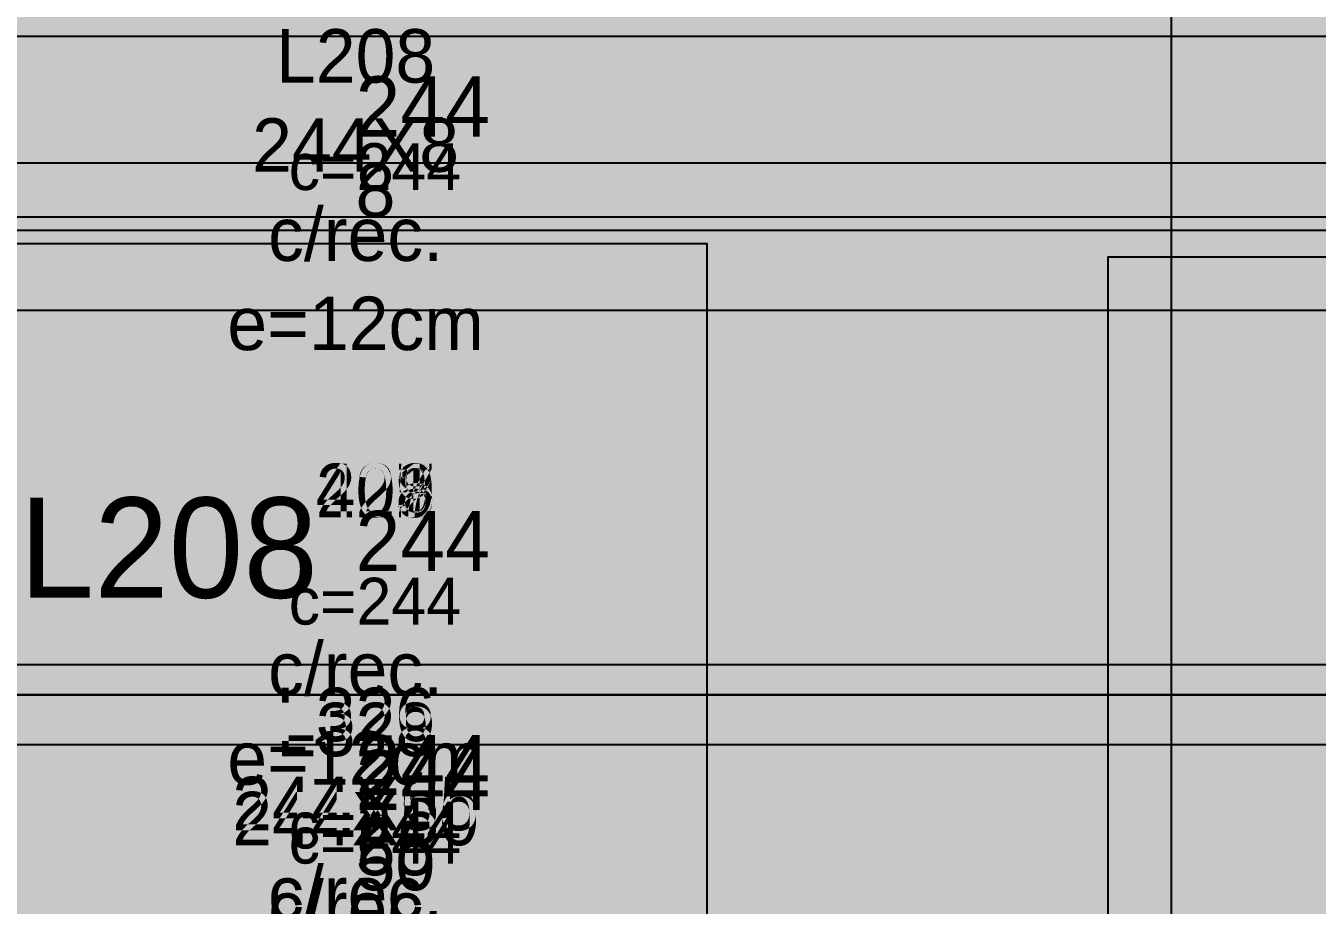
# Model space of a CAD drawing. Extents: x -13000 to 6245, y -61 to 2973.
# Drawn here: x 560.7 to 753.8, y 19 to 150.6 of the extents above; entities that cross this region are included whole.
import ezdxf

# ---------------------------------------------------------------- set-up
doc = ezdxf.new("R2010")
doc.units = 0
for name, color, linetype in [('3', 3, 'Continuous'), ('4', 4, 'Continuous'), ('AUX00', 7, 'Continuous'), ('Hachura', 251, 'Continuous'), ('Painéis', 200, 'Continuous')]:
    doc.layers.add(name, color=color, linetype=linetype)

msp = doc.modelspace()

# ---------------------------------------------------------------- hatches: boundary and pattern name
at = {"layer": 'Hachura'}
h = msp.add_hatch(color=7, dxfattribs=at)
h.dxf.hatch_style = 1
h.paths.add_polyline_path([(0, 0), (6184.2, 0), (6184.2, 2970), (0, 2970)])
h = msp.add_hatch(color=7, dxfattribs=at)
h.dxf.hatch_style = 1
h.paths.add_polyline_path([(0, 0), (5984.2, 0), (5984.2, 2870), (0, 2870)])
h = msp.add_hatch(color=7, dxfattribs=at)
h.dxf.hatch_style = 1
h.paths.add_polyline_path([(0, 0), (5984.2, 0), (5984.2, 2870), (0, 2870)])
h = msp.add_hatch(color=7, dxfattribs=at)
h.dxf.hatch_style = 1
h.paths.add_polyline_path([(0, 0), (817.8, 0), (817.8, 444.5), (0, 444.5)])
h = msp.add_hatch(color=7, dxfattribs=at)
h.dxf.hatch_style = 1
h.paths.add_polyline_path([(0, 0), (817.8, 0), (817.8, 434), (0, 434)])
h = msp.add_hatch(color=7, dxfattribs=at)
h.dxf.hatch_style = 1
h.paths.add_polyline_path([(0, 0), (852.1, 0), (852.1, 415.5), (0, 415.5)])
h = msp.add_hatch(color=7, dxfattribs=at)
h.dxf.hatch_style = 1
h.paths.add_polyline_path([(0, 0), (816.5, 0), (816.5, 290), (0, 290)])
h = msp.add_hatch(color=7, dxfattribs=at)
h.dxf.hatch_style = 1
h.paths.add_polyline_path([(0, 0), (816.5, 0), (816.5, 252), (0, 252)])
h = msp.add_hatch(color=7, dxfattribs=at)
h.dxf.hatch_style = 1
h.paths.add_polyline_path([(0, 0), (884.5, 0), (884.5, 244.1), (0, 244.1)])
h = msp.add_hatch(color=7, dxfattribs=at)
h.dxf.hatch_style = 1
h.paths.add_polyline_path([(0, 230), (884.5, 230), (884.5, 0), (0, 0)])
h = msp.add_hatch(color=7, dxfattribs=at)
h.dxf.hatch_style = 1
h.paths.add_polyline_path([(0, 0), (0, 120), (3354.5, 120), (3354.5, 228), (3373.5, 228), (3373.5, 120), (3490, 120), (3490, 65), (3471, 65), (3471, 108), (3065.5, 108), (3065.5, 0), (3046.5, 0), (3046.5, 108), (2628.5, 108), (2628.5, 0), (2609.5, 0), (2609.5, 108), (2191.5, 108), (2191.5, 0), (2172.5, 0), (2172.5, 108), (1754.5, 108), (1754.5, 0), (1735.5, 0), (1735.5, 108), (1317.5, 108), (1317.5, 0), (1298.5, 0), (1298.5, 108), (880.5, 108), (880.5, 0), (861.5, 0), (861.5, 108), (443.5, 108), (443.5, 0), (424.5, 0), (424.5, 108), (19, 108), (19, 0)])
h = msp.add_hatch(color=7, dxfattribs=at)
h.dxf.hatch_style = 1
h.paths.add_polyline_path([(1119.5, 70), (1119.5, 130), (0, 130), (0, 70), (19, 70), (19, 118), (437, 118), (437, 70), (456, 70), (456, 118), (662.5, 118), (662.5, 0), (722.5, 0), (722.5, 116), (1100.5, 116), (1100.5, 70)])
h = msp.add_hatch(color=7, dxfattribs=at)
h.dxf.hatch_style = 1
h.paths.add_polyline_path([(0, 0), (0, 55), (3490, 55), (3490, 0), (3471, 0), (3471, 43), (3065.5, 43), (3065.5, 0), (3046.5, 0), (3046.5, 43), (2628.5, 43), (2628.5, 0), (2609.5, 0), (2609.5, 43), (2191.5, 43), (2191.5, 0), (2172.5, 0), (2172.5, 43), (1754.5, 43), (1754.5, 0), (1735.5, 0), (1735.5, 43), (1317.5, 43), (1317.5, 0), (1298.5, 0), (1298.5, 43), (880.5, 43), (880.5, 0), (861.5, 0), (861.5, 43), (443.5, 43), (443.5, 0), (424.5, 0), (424.5, 43), (19, 43), (19, 0)])
h = msp.add_hatch(color=7, dxfattribs=at)
h.dxf.hatch_style = 1
h.paths.add_polyline_path([(0, 0), (884.5, 0), (884.5, 50.5), (0, 50.5)])

# ---------------------------------------------------------------- linework, layer by layer
at = {"layer": '3'}
for p, q in [((1119.5, 130), (0, 130)), ((0, 120), (3354.5, 120)), ((456, 118), (662.5, 118)), ((662.5, 118), (662.5, 0)), ((722.5, 0), (722.5, 116)), ((722.5, 116), (1100.5, 116)), ((861.5, 108), (443.5, 108)), ((0, 55), (3490, 55)), ((884.5, 50.5), (0, 50.5)), ((861.5, 43), (443.5, 43))]:
    msp.add_line(p, q, dxfattribs=at)
for points in [[(732, 0), (732, 2970)], [(732, 0), (732, 2870)], [(732, 0), (732, 2870)], [(732, 0), (732, 444.5)], [(732, 0), (732, 434)], [(732, 0), (732, 415.5)], [(732, 0), (732, 290)], [(732, 0), (732, 252)], [(732, 0), (732, 244.1)], [(732, 0), (732, 230)], [(732, 0), (732, 228)], [(0, 149), (1119.5, 149)], [(1119.5, 130), (0, 130)], [(732, 0), (732, 130)], [(0, 122), (1119.5, 122)], [(0, 122), (817.8, 122)], [(0, 122), (817.8, 122)], [(0, 122), (816.5, 122)], [(0, 122), (816.5, 122)], [(0, 122), (5984.2, 122)], [(0, 122), (6184.2, 122)], [(0, 122), (3490, 122)], [(0, 122), (884.5, 122)], [(0, 122), (884.5, 122)], [(0, 122), (852.1, 122)], [(0, 122), (5984.2, 122)], [(0, 55), (3490, 55)], [(732, 0), (732, 55)], [(0, 50.5), (884.5, 50.5)], [(732, 0), (732, 50.5)]]:
    msp.add_lwpolyline(points, dxfattribs=at)
at = {"layer": '3', "lineweight": 25}
for points in [[(1119.5, 70), (1119.5, 130), (0, 130), (0, 70), (19, 70), (19, 118), (437, 118), (437, 70), (456, 70), (456, 118), (662.5, 118), (662.5, 0), (722.5, 0), (722.5, 116), (1100.5, 116), (1100.5, 70)], [(0, 0), (884.5, 0), (884.5, 50.5), (0, 50.5)]]:
    msp.add_lwpolyline(points, close=True, dxfattribs=at)
for points in [[(2172.5, 108), (1754.5, 108), (1754.5, 0), (1735.5, 0), (1735.5, 108), (1317.5, 108), (1317.5, 0), (1298.5, 0), (1298.5, 108), (880.5, 108), (880.5, 0), (861.5, 0), (861.5, 108), (443.5, 108), (443.5, 0), (424.5, 0), (424.5, 108), (19, 108), (19, 0), (0, 0), (0, 120), (3354.5, 120)], [(2172.5, 43), (1754.5, 43), (1754.5, 0), (1735.5, 0), (1735.5, 43), (1317.5, 43), (1317.5, 0), (1298.5, 0), (1298.5, 43), (880.5, 43), (880.5, 0), (861.5, 0), (861.5, 43), (443.5, 43), (443.5, 0), (424.5, 0), (424.5, 43), (19, 43), (19, 0), (0, 0), (0, 55), (3490, 55)]]:
    msp.add_lwpolyline(points, dxfattribs=at)
at = {"layer": 'Painéis', "lineweight": 18}
for p, q in [((732, 0), (732, 2970)), ((732, 0), (732, 2870)), ((732, 0), (732, 2870)), ((732, 0), (732, 444.5)), ((732, 0), (732, 434)), ((732, 0), (732, 415.5)), ((732, 0), (732, 290)), ((732, 0), (732, 252)), ((732, 0), (732, 244.1)), ((732, 0), (732, 230)), ((732, 0), (732, 228)), ((0, 130), (1119.5, 130)), ((732, 0), (732, 130)), ((0, 122), (1119.5, 122)), ((0, 122), (817.8, 122)), ((0, 122), (817.8, 122)), ((0, 122), (816.5, 122)), ((0, 122), (816.5, 122)), ((0, 122), (5984.2, 122)), ((0, 122), (6184.2, 122)), ((0, 122), (3490, 122)), ((0, 122), (884.5, 122)), ((0, 122), (884.5, 122)), ((0, 122), (852.1, 122)), ((0, 122), (5984.2, 122)), ((0, 55), (3490, 55)), ((732, 0), (732, 55)), ((0, 50.5), (884.5, 50.5)), ((732, 0), (732, 50.5))]:
    msp.add_line(p, q, dxfattribs=at)

# ---------------------------------------------------------------- texts
at = {"layer": '3'}
for p in [(600, 126), (600, 61), (600, 61), (600, 61), (600, 61), (600, 61), (600, 61), (600, 61), (600, 61), (600, 61), (600, 61), (600, 61), (600, 61), (600, 27.5), (600, 25.25)]:
    msp.add_text('c=244', height=7, dxfattribs=at).set_placement(p)
at = {"layer": '4'}
for s, height, p in [('244', 9, (610, 134)), ('8', 8, (610, 122)), ('L208', 15, (559.75, 65)), ('244', 9, (610, 69)), ('244', 9, (610, 69)), ('244', 9, (610, 69)), ('244', 9, (610, 69)), ('244', 9, (610, 69)), ('244', 9, (610, 69)), ('244', 9, (610, 69)), ('244', 9, (610, 69)), ('244', 9, (610, 69)), ('244', 9, (610, 69)), ('244', 9, (610, 69)), ('244', 9, (610, 69)), ('122', 8, (610, 57)), ('122', 8, (610, 57)), ('122', 8, (610, 57)), ('122', 8, (610, 57)), ('122', 8, (610, 57)), ('122', 8, (610, 57)), ('122', 8, (610, 57)), ('122', 8, (610, 57)), ('122', 8, (610, 57)), ('122', 8, (610, 57)), ('122', 8, (610, 57)), ('122', 8, (610, 57)), ('244', 9, (610, 35.5)), ('244', 9, (610, 33.25)), ('55', 8, (610, 23.5)), ('50', 8, (610, 21.25))]:
    msp.add_text(s, height=height, dxfattribs=at).set_placement(p)
at = {"layer": 'AUX00', "char_height": 8, "attachment_point": 5}
for s, insert in [('\\pxqc;L208^J244X8^Jc/rec.^Je=12cm', (610, 126)), ('\\pxqc;L208^J244X122^Jc/rec.^Je=12cm', (610, 61)), ('\\pxqc;L211^J244X122^Jc/rec.^Je=12cm', (610, 61)), ('\\pxqc;L213^J244X122^Jc/rec.^Je=12cm', (610, 61)), ('\\pxqc;L251^J244X122^Jc/rec.^Je=12cm', (610, 61)), ('\\pxqc;L252^J244X122^Jc/rec.^Je=12cm', (610, 61)), ('\\pxqc;L323^J244X122^Jc/rec.^Je=12cm', (610, 61)), ('\\pxqc;L325^J244X122^Jc/rec.^Je=12cm', (610, 61)), ('\\pxqc;L327^J244X122^Jc/rec.^Je=12cm', (610, 61)), ('\\pxqc;L329^J244X122^Jc/rec.^Je=12cm', (610, 61)), ('\\pxqc;L330^J244X122^Jc/rec.^Je=12cm', (610, 61)), ('\\pxqc;L331^J244X122^Jc/rec.^Je=12cm', (610, 61)), ('\\pxqc;L420^J244X122^Jc/rec.^Je=12cm', (610, 61)), ('\\pxqc;L326^J244X55^Jc/rec.^Je=12cm', (610, 27.5)), ('\\pxqc;L328^J244X50^Jc/rec.^Je=12cm', (610, 25.25))]:
    msp.add_mtext(s, dxfattribs=dict(at, insert=insert))

doc.saveas('drawing.dxf')
